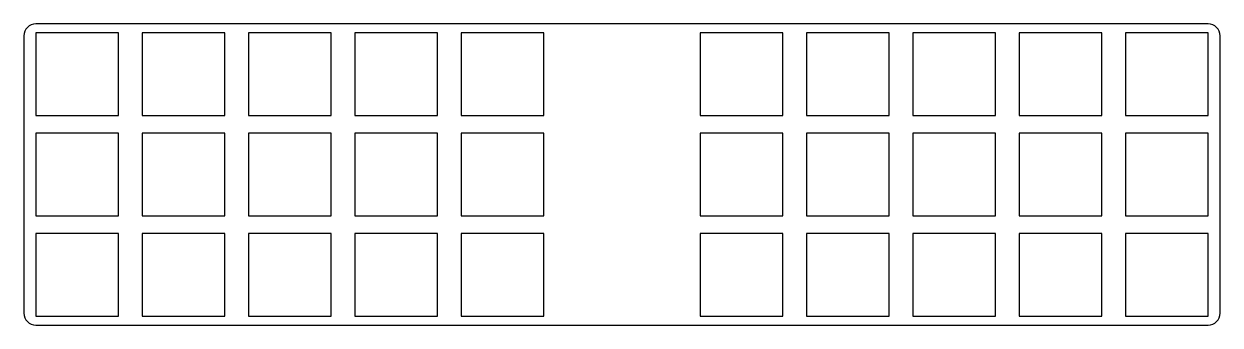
# Model space of a CAD drawing. Header units: millimetres. Extents: x -9 to 194, y -8 to 42.
import ezdxf

# ---------------------------------------------------------------- set-up
doc = ezdxf.new("R2010")
doc.units = ezdxf.units.MM

msp = doc.modelspace()

# ---------------------------------------------------------------- linework, layer by layer
for p, q in [((-9, 40.5), (-9, -6.5)), ((191.5, 42.5), (-7, 42.5)), ((7, 41), (-7, 41)), ((-7, 41), (-7, 27)), ((7, 27), (7, 41)), ((25, 41), (11, 41)), ((11, 41), (11, 27)), ((25, 27), (25, 41)), ((43, 41), (29, 41)), ((29, 41), (29, 27)), ((43, 27), (43, 41)), ((61, 41), (47, 41)), ((47, 41), (47, 27)), ((61, 27), (61, 41)), ((79, 41), (65, 41)), ((65, 41), (65, 27)), ((79, 27), (79, 41)), ((119.5, 41), (105.5, 41)), ((105.5, 41), (105.5, 27)), ((119.5, 27), (119.5, 41)), ((137.5, 41), (123.5, 41)), ((123.5, 41), (123.5, 27)), ((137.5, 27), (137.5, 41)), ((155.5, 41), (141.5, 41)), ((141.5, 41), (141.5, 27)), ((155.5, 27), (155.5, 41)), ((173.5, 41), (159.5, 41)), ((159.5, 41), (159.5, 27)), ((173.5, 27), (173.5, 41)), ((191.5, 41), (177.5, 41)), ((177.5, 41), (177.5, 27)), ((191.5, 27), (191.5, 41)), ((193.5, -6.5), (193.5, 40.5)), ((-7, 27), (7, 27)), ((11, 27), (25, 27)), ((29, 27), (43, 27)), ((47, 27), (61, 27)), ((65, 27), (79, 27)), ((105.5, 27), (119.5, 27)), ((123.5, 27), (137.5, 27)), ((141.5, 27), (155.5, 27)), ((159.5, 27), (173.5, 27)), ((177.5, 27), (191.5, 27)), ((7, 24), (-7, 24)), ((-7, 24), (-7, 10)), ((7, 10), (7, 24)), ((25, 24), (11, 24)), ((11, 24), (11, 10)), ((25, 10), (25, 24)), ((43, 24), (29, 24)), ((29, 24), (29, 10)), ((43, 10), (43, 24)), ((61, 24), (47, 24)), ((47, 24), (47, 10)), ((61, 10), (61, 24)), ((79, 24), (65, 24)), ((65, 24), (65, 10)), ((79, 10), (79, 24)), ((119.5, 24), (105.5, 24)), ((105.5, 24), (105.5, 10)), ((119.5, 10), (119.5, 24)), ((137.5, 24), (123.5, 24)), ((123.5, 24), (123.5, 10)), ((137.5, 10), (137.5, 24)), ((155.5, 24), (141.5, 24)), ((141.5, 24), (141.5, 10)), ((155.5, 10), (155.5, 24)), ((173.5, 24), (159.5, 24)), ((159.5, 24), (159.5, 10)), ((173.5, 10), (173.5, 24)), ((191.5, 24), (177.5, 24)), ((177.5, 24), (177.5, 10)), ((191.5, 10), (191.5, 24)), ((-7, 10), (7, 10)), ((11, 10), (25, 10)), ((29, 10), (43, 10)), ((47, 10), (61, 10)), ((65, 10), (79, 10)), ((105.5, 10), (119.5, 10)), ((123.5, 10), (137.5, 10)), ((141.5, 10), (155.5, 10)), ((159.5, 10), (173.5, 10)), ((177.5, 10), (191.5, 10)), ((7, 7), (-7, 7)), ((-7, 7), (-7, -7)), ((7, -7), (7, 7)), ((25, 7), (11, 7)), ((11, 7), (11, -7)), ((25, -7), (25, 7)), ((43, 7), (29, 7)), ((29, 7), (29, -7)), ((43, -7), (43, 7)), ((61, 7), (47, 7)), ((47, 7), (47, -7)), ((61, -7), (61, 7)), ((79, 7), (65, 7)), ((65, 7), (65, -7)), ((79, -7), (79, 7)), ((119.5, 7), (105.5, 7)), ((105.5, 7), (105.5, -7)), ((119.5, -7), (119.5, 7)), ((137.5, 7), (123.5, 7)), ((123.5, 7), (123.5, -7)), ((137.5, -7), (137.5, 7)), ((155.5, 7), (141.5, 7)), ((141.5, 7), (141.5, -7)), ((155.5, -7), (155.5, 7)), ((173.5, 7), (159.5, 7)), ((159.5, 7), (159.5, -7)), ((173.5, -7), (173.5, 7)), ((191.5, 7), (177.5, 7)), ((177.5, 7), (177.5, -7)), ((191.5, -7), (191.5, 7)), ((-7, -7), (7, -7)), ((11, -7), (25, -7)), ((29, -7), (43, -7)), ((47, -7), (61, -7)), ((65, -7), (79, -7)), ((105.5, -7), (119.5, -7)), ((123.5, -7), (137.5, -7)), ((141.5, -7), (155.5, -7)), ((159.5, -7), (173.5, -7)), ((177.5, -7), (191.5, -7)), ((-7, -8.5), (191.5, -8.5))]:
    msp.add_line(p, q)
for centre, start, end in [((-7, 40.5), 90, 180), ((191.5, 40.5), 0, 90), ((-7, -6.5), 180, 270), ((191.5, -6.5), 270, 360)]:
    msp.add_arc(centre, 2, start, end)

doc.saveas('drawing.dxf')
